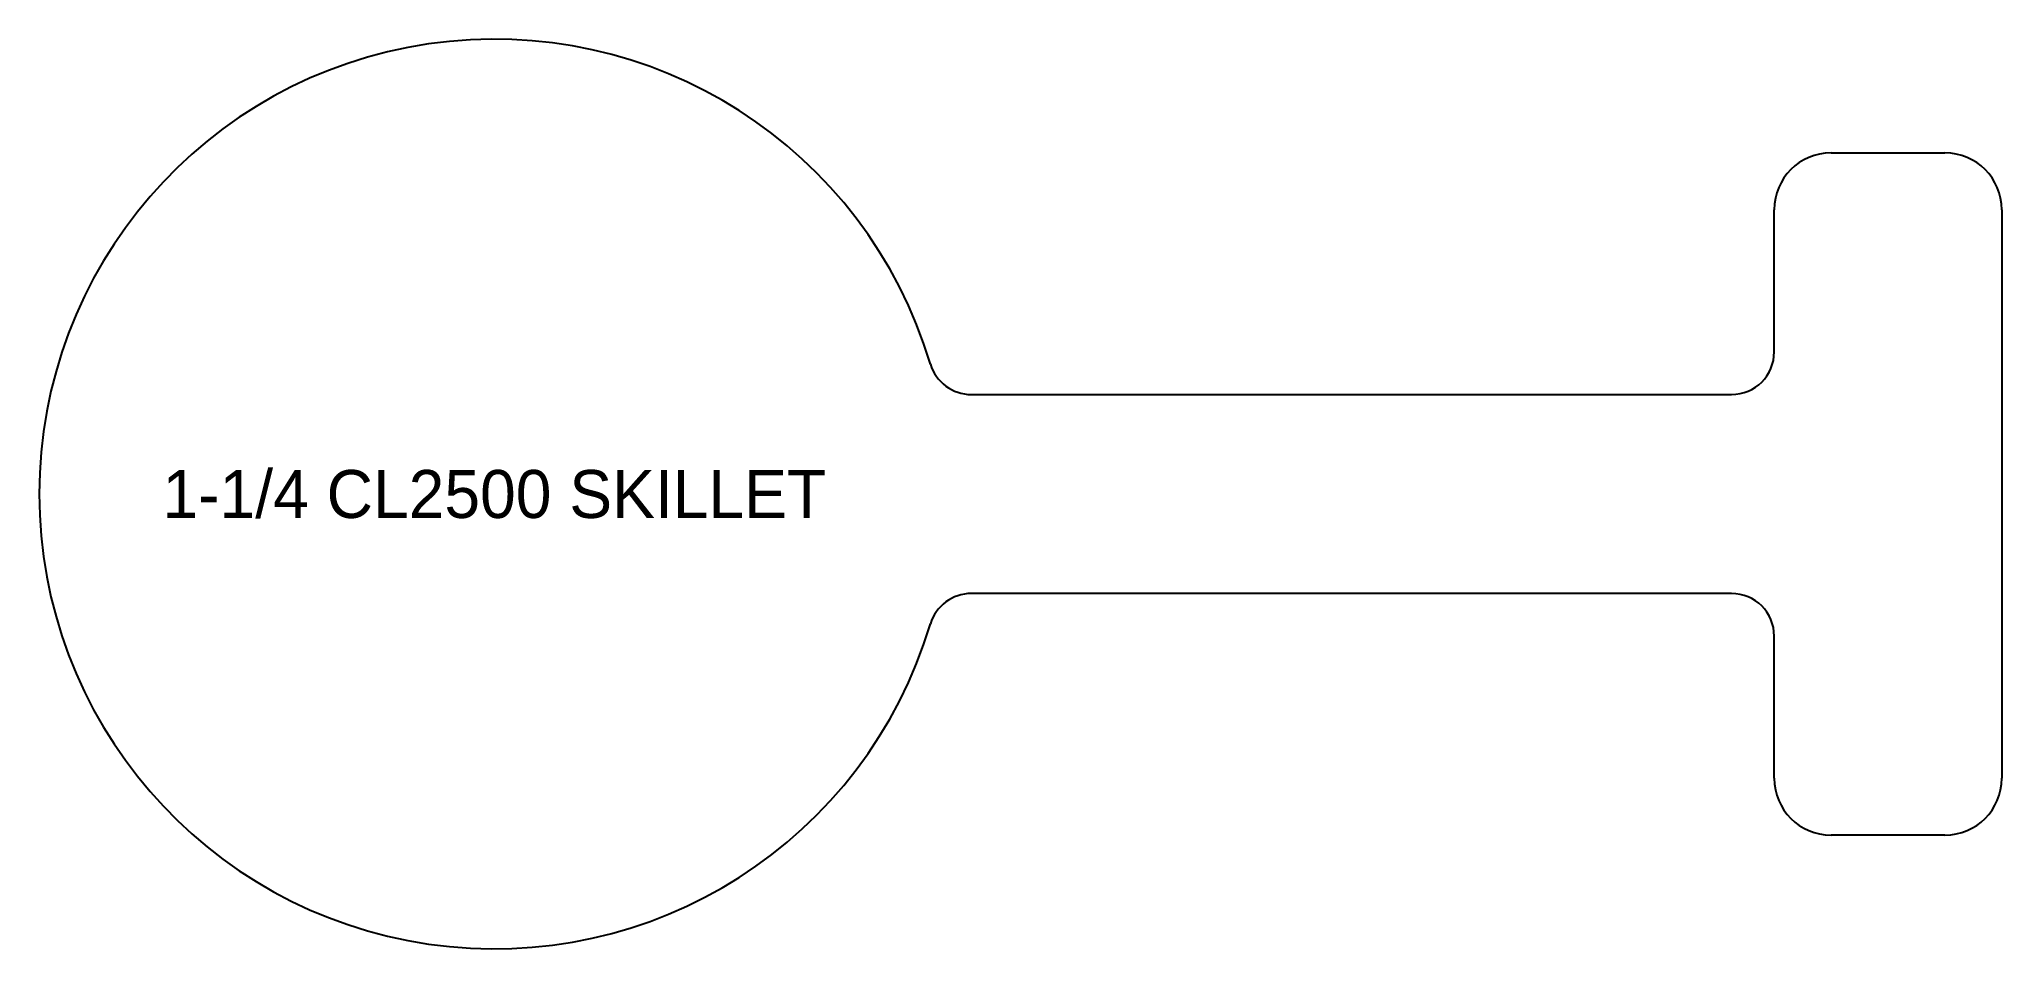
# Model space of a CAD drawing. Header units: inches. Extents: x -2 to 6.62, y -2 to 2.
import ezdxf
from ezdxf.enums import TextEntityAlignment as Align

# ---------------------------------------------------------------- set-up
doc = ezdxf.new("R2010")
doc.units = ezdxf.units.IN
doc.header["$MEASUREMENT"] = 0
doc.layers.add('CUT', color=7, linetype='CONTINUOUS')
doc.layers.add('ETCH', color=1, linetype='CONTINUOUS')

msp = doc.modelspace()

# ---------------------------------------------------------------- linework, layer by layer
at = {"layer": 'CUT'}
for p, q in [((5.875, 1.5), (6.375, 1.5)), ((5.625, 0.625), (5.625, 1.25)), ((6.625, 1.25), (6.625, -1.25)), ((2.096314, 0.4375), (5.4375, 0.4375)), ((5.4375, -0.4375), (2.096314, -0.4375)), ((5.625, -1.25), (5.625, -0.625)), ((6.375, -1.5), (5.875, -1.5))]:
    msp.add_line(p, q, dxfattribs=at)
for centre, radius, start, end in [((0, 0), 2, 16.60155, 343.39845), ((5.875, 1.25), 0.25, 90, 180), ((6.375, 1.25), 0.25, 0, 90), ((5.4375, 0.625), 0.1875, 270, 0), ((2.096314, 0.625), 0.1875, 196.60155, 270), ((2.096314, -0.625), 0.1875, 90, 163.39845), ((5.4375, -0.625), 0.1875, 0, 90), ((5.875, -1.25), 0.25, 180, 270), ((6.375, -1.25), 0.25, 270, 0)]:
    msp.add_arc(centre, radius, start, end, dxfattribs=at)

# ---------------------------------------------------------------- texts
at = {"layer": 'ETCH'}
msp.add_text('1-1/4 CL2500 SKILLET', height=0.210987, dxfattribs=at).set_placement((0, 0), align=Align.MIDDLE_CENTER)

doc.saveas('drawing.dxf')
